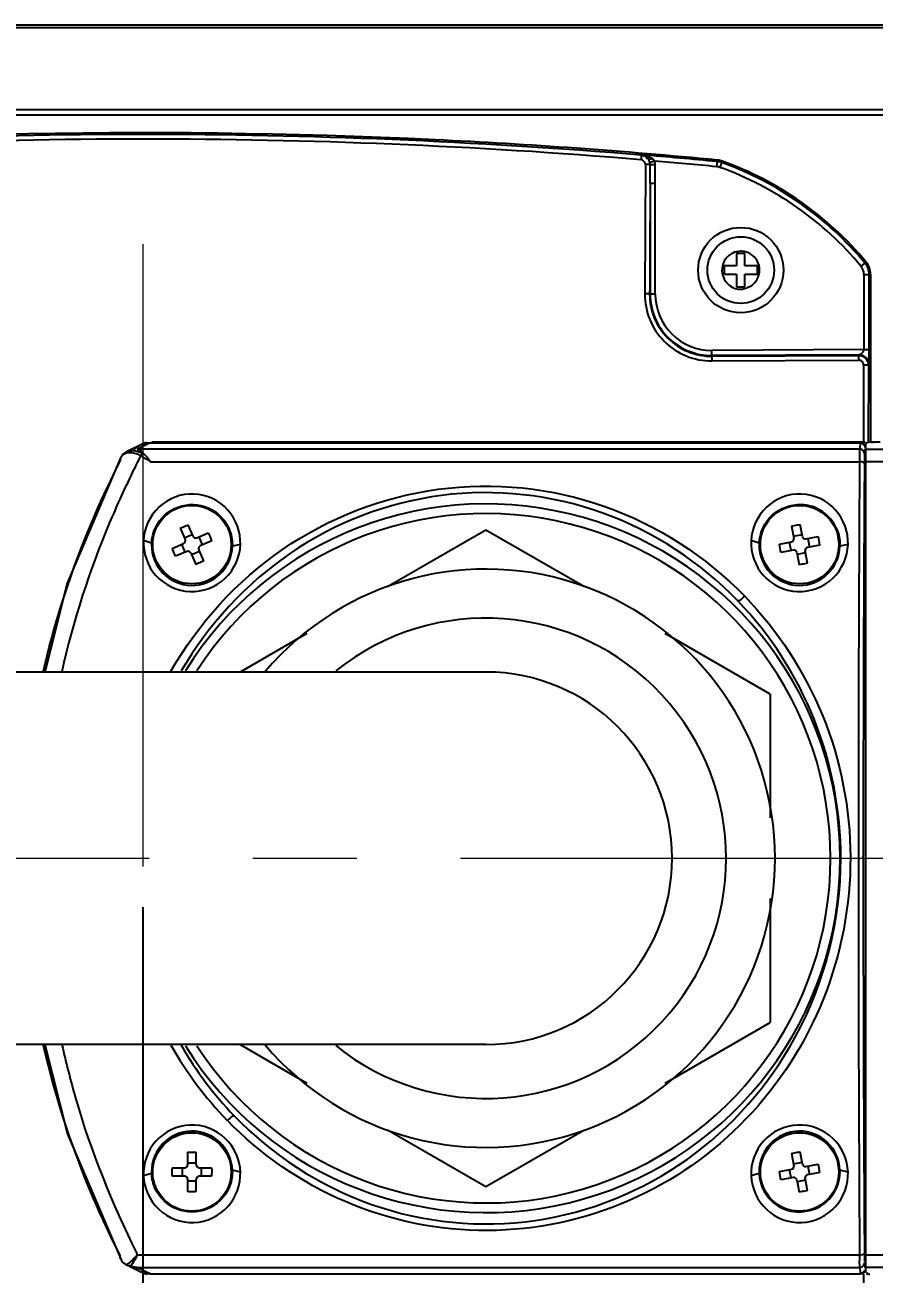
# Model space of a CAD drawing. Header units: millimetres. Extents: x 4086 to 8300, y 123 to 1549.
# Drawn here: x 6976.64 to 7002.63, y 656.67 to 694.89 of the extents above; entities that cross this region are included whole.
import ezdxf

# ---------------------------------------------------------------- set-up
doc = ezdxf.new("R2010")
doc.units = ezdxf.units.MM
doc.linetypes.add('CENTER2', pattern=[28.575, 19.05, -3.175, 3.175, -3.175])
doc.layers.add('中心线层', color=7, linetype='CENTER2', lineweight=0)
doc.layers.add('轮廓实线层', color=7, linetype='Continuous', lineweight=30)
doc.styles.add('思源黑', font='SourceHanSansCN-Normal.ttf')
doc.dimstyles.new('尺寸标注_3_10比例', dxfattribs={"dimtxt": 7, "dimasz": 6, "dimexe": 2, "dimexo": 1.5, "dimgap": 1, "dimtad": 1, "dimdec": 1, "dimlfac": 3.333333, "dimdsep": 46, "dimtxsty": '思源黑', "dimcen": 0.09, "dimadec": 0, "dimazin": 0, "dimtp": 0.01, "dimtm": 0.01, "dimtfac": 1, "dimtdec": 1, "dimtofl": 0, "dimtmove": 0, "dimatfit": 3, "dimfxl": 0, "dimtolj": 1, "dimarcsym": 0})

# ---------------------------------------------------------------- blocks, each defined once
blk = doc.blocks.new('*D2927')
at = {"layer": 'Defpoints', "color": 0}
for p in [(6815.248, 669.393), (6980.248, 669.393), (6980.248, 605.543)]:
    blk.add_point(p, dxfattribs=at)
at = {"layer": '轮廓实线层', "color": 0, "lineweight": -2}
for p, q in [((6815.248, 667.893), (6815.248, 603.543)), ((6980.248, 667.893), (6980.248, 603.543)), ((6821.248, 605.543), (6974.248, 605.543))]:
    blk.add_line(p, q, dxfattribs=at)
at = {"layer": '轮廓实线层', "color": 0}
for points in [[(6821.248, 606.543), (6821.248, 604.543), (6815.248, 605.543)], [(6974.248, 604.543), (6974.248, 606.543), (6980.248, 605.543)]]:
    blk.add_solid(points, dxfattribs=at)
at = {"layer": '轮廓实线层', "color": 0, "insert": (6897.748, 610.17), "char_height": 7, "attachment_point": 5, "style": '思源黑'}
blk.add_mtext('\\A1;\\A1;750', dxfattribs=at)

msp = doc.modelspace()

# ---------------------------------------------------------------- linework, layer by layer
for p, q in [((6837.12, 694.895), (7007.398, 694.895)), ((7007.398, 694.807), (6837.226, 694.807)), ((7007.398, 692.294), (6839.941, 692.294)), ((6840.046, 692.141), (7008.898, 692.141)), ((6995.526, 690.919), (6995.504, 690.913)), ((6995.913, 690.73), (6995.766, 690.69)), ((6997.816, 690.557), (6997.836, 690.759)), ((6997.981, 690.727), (6997.912, 690.536)), ((6995.629, 690.623), (6995.61, 686.669)), ((6995.929, 690.616), (6995.776, 690.615)), ((6995.775, 690.055), (6995.931, 690.055)), ((6995.775, 690.055), (6995.775, 686.661)), ((6995.931, 686.661), (6995.931, 690.055)), ((6998.675, 687.903), (6998.42, 687.903)), ((6998.42, 687.903), (6998.42, 687.521)), ((6998.675, 687.521), (6998.675, 687.903)), ((6998.42, 687.521), (6998.038, 687.521)), ((6998.038, 687.521), (6998.038, 687.266)), ((6999.058, 687.521), (6998.675, 687.521)), ((6999.058, 687.266), (6999.058, 687.521)), ((7002.384, 687.641), (7002.228, 687.511)), ((6998.038, 687.266), (6998.42, 687.266)), ((6998.42, 687.266), (6998.42, 686.883)), ((6998.675, 687.266), (6999.058, 687.266)), ((6998.675, 686.883), (6998.675, 687.266)), ((7002.319, 687.257), (7002.523, 687.257)), ((7002.319, 687.257), (7002.319, 684.96)), ((7002.475, 684.96), (7002.475, 687.257)), ((7002.523, 687.257), (7002.523, 682.132)), ((6995.931, 686.661), (6995.759, 686.661)), ((6998.42, 686.883), (6998.675, 686.883)), ((7002.319, 684.96), (6997.665, 684.936)), ((6997.666, 684.78), (6997.665, 684.936)), ((7002.164, 684.804), (6997.666, 684.78)), ((6997.666, 684.756), (6997.666, 684.78)), ((6997.666, 684.756), (7002.155, 684.779)), ((6997.666, 684.756), (6997.667, 684.613)), ((6997.667, 684.613), (7002.155, 684.636)), ((7002.155, 684.779), (7002.155, 684.636)), ((7002.319, 684.96), (7002.475, 684.96)), ((7002.306, 684.486), (7002.303, 682.107)), ((7002.455, 684.479), (7002.452, 682.133)), ((7002.466, 684.505), (7002.455, 684.479)), ((6980.161, 682.036), (6979.749, 681.836)), ((6980.466, 682.104), (6980.075, 681.913)), ((6980.161, 682.036), (6980.106, 682.006)), ((6980.366, 682.1), (6980.161, 682.036)), ((6980.466, 682.107), (6980.366, 682.1)), ((6980.466, 682.096), (6980.466, 682.107)), ((6980.466, 682.104), (7002.206, 682.104)), ((7002.354, 682.132), (6980.515, 682.132)), ((7002.206, 682.104), (7002.19, 681.913)), ((7002.264, 682.095), (7002.206, 682.107)), ((7002.206, 682.104), (7002.206, 682.107)), ((7002.373, 656.708), (7002.373, 682.078)), ((7002.814, 682.132), (7002.508, 682.132)), ((6979.574, 681.665), (6979.544, 681.529)), ((6979.574, 681.667), (6979.574, 681.665)), ((7002.19, 681.913), (6980.075, 681.913)), ((6980.172, 681.713), (6980.14, 681.647)), ((6980.195, 681.746), (6980.172, 681.713)), ((6980.251, 681.793), (6980.234, 681.787)), ((6980.234, 681.787), (6980.297, 681.75)), ((7002.188, 681.838), (7002.19, 681.913)), ((7002.34, 681.768), (7002.337, 681.719)), ((7002.351, 681.915), (7002.34, 681.768)), ((7002.373, 681.914), (7003.045, 681.914)), ((6980.483, 681.529), (7002.185, 681.529)), ((7003.045, 681.529), (7002.373, 681.529)), ((6981.388, 679.494), (6981.538, 679.145)), ((6981.514, 679.202), (6981.756, 679.306)), ((6981.59, 679.582), (6981.63, 679.598)), ((6981.781, 679.249), (6981.63, 679.598)), ((6981.899, 679.202), (6982.248, 679.353)), ((6990.748, 679.439), (6987.733, 677.698)), ((6993.762, 677.698), (6990.748, 679.439)), ((7000.104, 679.56), (7000.176, 679.186)), ((7000.164, 679.247), (7000.424, 679.297)), ((7000.32, 679.602), (7000.364, 679.609)), ((7000.435, 679.236), (7000.364, 679.609)), ((6980.511, 679.039), (6980.265, 679.114)), ((6981.142, 678.876), (6981.491, 679.027)), ((6981.539, 678.759), (6981.434, 679.002)), ((6981.956, 679.227), (6982.061, 678.984)), ((6982.353, 679.11), (6982.004, 678.96)), ((6983.231, 678.995), (6982.985, 678.94)), ((6999.111, 679.039), (6998.865, 679.114)), ((6999.731, 679.009), (7000.105, 679.081)), ((7000.093, 678.81), (7000.044, 679.069)), ((7000.541, 679.165), (7000.914, 679.236)), ((7000.964, 678.977), (7000.59, 678.905)), ((7000.602, 679.176), (7000.651, 678.917)), ((7001.831, 678.995), (7001.585, 678.94)), ((6981.596, 678.784), (6981.247, 678.634)), ((6981.714, 678.737), (6981.865, 678.388)), ((6981.981, 678.784), (6981.739, 678.68)), ((6982.107, 678.492), (6981.957, 678.842)), ((7000.154, 678.822), (6999.781, 678.75)), ((7000.26, 678.75), (7000.331, 678.377)), ((7000.531, 678.739), (7000.271, 678.689)), ((7000.591, 678.427), (7000.519, 678.8)), ((6981.906, 678.404), (6981.865, 678.388)), ((7000.375, 678.384), (7000.331, 678.377)), ((6985.266, 676.274), (6983.22, 675.093)), ((6999.448, 674.416), (6996.229, 676.274)), ((6990.747, 675.093), (6815.247, 675.093)), ((6999.448, 674.416), (6999.448, 670.629)), ((7002.297, 669.402), (7002.297, 669.444)), ((6999.448, 668.158), (6999.448, 664.37)), ((6996.229, 662.512), (6999.448, 664.37)), ((6990.747, 663.693), (6815.247, 663.693)), ((6977.244, 663.693), (6977.941, 660.946)), ((6983.22, 663.693), (6985.266, 662.512)), ((6977.941, 660.946), (6979.584, 657.101)), ((6987.733, 661.088), (6990.748, 659.347)), ((6990.748, 659.347), (6993.762, 661.088)), ((6981.616, 660.395), (6981.616, 660.015)), ((6981.836, 660.397), (6981.88, 660.395)), ((6981.88, 660.015), (6981.88, 660.395)), ((7000.104, 660.36), (7000.176, 659.986)), ((7000.32, 660.402), (7000.364, 660.409)), ((7000.435, 660.036), (7000.364, 660.409)), ((6980.511, 659.748), (6980.265, 659.673)), ((6981.145, 659.925), (6981.526, 659.925)), ((6981.463, 659.661), (6981.463, 659.925)), ((6981.616, 660.077), (6981.88, 660.077)), ((6981.97, 659.925), (6982.35, 659.925)), ((6982.032, 659.925), (6982.032, 659.661)), ((6983.231, 659.791), (6982.985, 659.846)), ((6999.111, 659.748), (6998.865, 659.673)), ((6999.731, 659.809), (7000.105, 659.881)), ((7000.093, 659.61), (7000.044, 659.869)), ((7000.164, 660.047), (7000.424, 660.097)), ((7000.541, 659.965), (7000.914, 660.036)), ((7000.964, 659.777), (7000.59, 659.705)), ((7000.602, 659.976), (7000.651, 659.717)), ((7001.831, 659.791), (7001.585, 659.846)), ((6981.526, 659.661), (6981.145, 659.661)), ((6981.616, 659.571), (6981.616, 659.191)), ((6981.88, 659.509), (6981.616, 659.509)), ((6981.88, 659.191), (6981.88, 659.571)), ((6982.35, 659.661), (6981.97, 659.661)), ((7000.154, 659.622), (6999.781, 659.55)), ((7000.26, 659.55), (7000.331, 659.177)), ((7000.531, 659.539), (7000.271, 659.489)), ((7000.591, 659.227), (7000.519, 659.6)), ((6981.66, 659.19), (6981.616, 659.191)), ((7000.375, 659.184), (7000.331, 659.177)), ((6980.046, 657.315), (6980.075, 657.257)), ((6980.075, 657.257), (7002.185, 657.257)), ((7002.373, 657.257), (7003.045, 657.257)), ((6979.748, 656.952), (6979.727, 656.961)), ((6979.728, 656.961), (6979.747, 656.951)), ((6979.827, 656.927), (6979.874, 656.915)), ((6979.834, 656.909), (6980.161, 656.75)), ((6979.89, 656.935), (6979.874, 656.915)), ((6980.075, 656.873), (7002.19, 656.873)), ((6980.075, 656.873), (6980.466, 656.683)), ((6980.104, 656.781), (6980.161, 656.75)), ((6980.161, 656.75), (6980.299, 656.7)), ((6980.299, 656.7), (6980.466, 656.679)), ((6980.466, 656.69), (6980.466, 656.679)), ((7002.19, 656.873), (7002.206, 656.683)), ((7002.206, 656.699), (7002.206, 656.679)), ((7002.34, 657.019), (7002.351, 656.871)), ((7003.045, 656.873), (7002.373, 656.873)), ((6980.466, 656.679), (7002.206, 656.679)), ((7002.303, 656.68), (7002.306, 654.301))]:
    msp.add_line(p, q)
for points in [[(6995.835, 690.813), (6995.865, 690.789), (6995.891, 690.761), (6995.913, 690.73)], [(6995.929, 690.616), (6995.927, 690.655), (6995.922, 690.693), (6995.913, 690.73)], [(7002.354, 681.97), (7002.342, 682.017), (7002.312, 682.062), (7002.264, 682.095)], [(6979.574, 681.665), (6977.932, 677.815), (6977.244, 675.093)], [(6979.748, 681.835), (6979.651, 681.768), (6979.583, 681.682), (6979.575, 681.667)], [(6980.172, 681.713), (6980.139, 681.73), (6980.107, 681.745), (6980.074, 681.758)], [(6980.234, 681.787), (6980.216, 681.772), (6980.195, 681.746)], [(6980.297, 681.75), (6980.281, 681.764), (6980.265, 681.779), (6980.251, 681.793)], [(6981.388, 679.494), (6981.428, 679.513), (6981.468, 679.531), (6981.508, 679.548)], [(6981.508, 679.548), (6981.549, 679.566), (6981.59, 679.582)], [(7000.104, 679.56), (7000.147, 679.569), (7000.19, 679.578), (7000.234, 679.587)], [(7000.234, 679.587), (7000.277, 679.595), (7000.32, 679.602)], [(6980.511, 679.039), (6980.51, 679.023), (6980.51, 679.008), (6980.51, 678.993)], [(6982.985, 678.94), (6982.985, 678.958), (6982.985, 678.975), (6982.985, 678.993)], [(6999.111, 679.039), (6999.11, 679.023), (6999.11, 679.008), (6999.11, 678.993)], [(7001.585, 678.94), (7001.585, 678.958), (7001.585, 678.975), (7001.585, 678.993)], [(6982.107, 678.492), (6982.067, 678.474), (6982.027, 678.456), (6981.987, 678.438)], [(6981.987, 678.438), (6981.946, 678.421), (6981.906, 678.404)], [(7000.461, 678.399), (7000.418, 678.391), (7000.375, 678.384)], [(7000.591, 678.427), (7000.548, 678.417), (7000.505, 678.408), (7000.461, 678.399)], [(6981.616, 660.395), (6981.66, 660.397), (6981.704, 660.397), (6981.748, 660.398)], [(6981.748, 660.398), (6981.792, 660.397), (6981.836, 660.397)], [(7000.104, 660.36), (7000.147, 660.369), (7000.19, 660.378), (7000.234, 660.387)], [(7000.234, 660.387), (7000.277, 660.395), (7000.32, 660.402)], [(6980.51, 659.793), (6980.51, 659.778), (6980.51, 659.763), (6980.511, 659.748)], [(6982.985, 659.793), (6982.985, 659.811), (6982.985, 659.828), (6982.985, 659.846)], [(6999.11, 659.793), (6999.11, 659.778), (6999.11, 659.763), (6999.111, 659.748)], [(7001.585, 659.793), (7001.585, 659.811), (7001.585, 659.828), (7001.585, 659.846)], [(6981.748, 659.189), (6981.704, 659.189), (6981.66, 659.19)], [(6981.88, 659.191), (6981.836, 659.19), (6981.792, 659.189), (6981.748, 659.189)], [(7000.461, 659.199), (7000.418, 659.191), (7000.375, 659.184)], [(7000.591, 659.227), (7000.548, 659.217), (7000.505, 659.208), (7000.461, 659.199)], [(6979.748, 656.952), (6979.774, 656.942), (6979.8, 656.934), (6979.827, 656.927)], [(7002.206, 656.679), (7002.217, 656.68), (7002.263, 656.691), (7002.301, 656.714), (7002.329, 656.745), (7002.347, 656.781)]]:
    msp.add_lwpolyline(points)
for centre, radius in [((6998.548, 687.393), 1.305), ((6998.548, 687.393), 1.02), ((6981.748, 678.993), 1.2), ((7000.348, 678.993), 1.2), ((6981.748, 659.793), 1.2), ((7000.348, 659.793), 1.2)]:
    msp.add_circle(centre, radius)
for centre, radius, start, end in [((6980.248, 506.798), 184.746, 85.26292, 94.73728), ((6980.248, 506.883), 184.52, 85.26097, 94.73924), ((6981.565, 522.474), 169.023, 84.47751, 85.26215), ((6981.565, 522.474), 168.867, 84.47752, 85.12576), ((6997.778, 690.162), 0.553, 70.2548, 84.4751), ((6997.778, 690.162), 0.6, 70.2548, 84.4751), ((6994.534, 681.124), 10.203, 39.6964, 70.2548), ((6995.479, 690.614), 0.298, 0.2369, 14.9591), ((6828.06, 690.505), 167.716, 359.84626, 0.03759), ((6915.124, 690.061), 80.807, 359.99571, 0.39357), ((6997.778, 690.162), 0.397, 70.2548, 84.4751), ((6994.534, 681.124), 10, 39.6964, 70.2548), ((6994.534, 681.124), 10.156, 39.6964, 70.2548), ((6998.547, 687.394), 0.576, 115.1801, 129.0292), ((6998.546, 687.387), 0.583, 67.9439, 76.101), ((6998.546, 687.392), 0.578, 6.5115, 37.0938), ((7001.923, 687.257), 0.397, 359.9996, 39.6964), ((7001.923, 687.257), 0.553, 0, 39.6964), ((7001.923, 687.257), 0.6, 0, 39.6964), ((6998.531, 687.38), 0.556, 215.3856, 222.48), ((6997.656, 686.66), 2.047, 179.7461, 270.2928), ((6997.656, 686.653), 1.897, 179.7395, 270.3057), ((6997.656, 686.661), 1.881, 180, 270.2969), ((6997.656, 686.661), 1.725, 180, 270.2969), ((7002.158, 684.482), 0.296, 49.8144, 60.2322), ((6988.81, 684.9), 13.666, 359.3065, 359.6784), ((6984.366, 684.925), 18.11, 359.6782, 0.111), ((7002.3, 681.212), 3.273, 89.1702, 89.9), ((6980.449, 681.438), 0.664, 121.1324, 136.4654), ((6980.452, 681.435), 0.667, 108.8502, 115.8257), ((6980.518, 681.584), 0.556, 112.8858, 119.4955), ((6980.473, 681.605), 0.52, 109.2811, 115.5328), ((6980.511, 681.493), 0.639, 102.7455, 109.1773), ((6979.778, 681.561), 0.229, 145.5236, 152.524), ((6979.912, 681.499), 0.374, 108.6994, 115.8809), ((7083.661, 631.38), 115.079, 154.10015, 154.40163), ((7031.842, 681.398), 29.658, 179.4071, 179.7464), ((7014.994, 681.58), 12.809, 178.847, 179.442), ((7011.338, 681.557), 9.003, 179.6531, 180.1412), ((8997.42, 669.393), 1995.272, 179.651495, 180.348505), ((8919.317, 669.627), 1917.02, 179.645758, 180.005471), ((7014.882, 681.562), 12.547, 180.1241, 180.2827), ((6990.748, 669.393), 10.844, 211.9372, 148.063), ((7000.348, 678.981), 1.238, 23.0108, 87.9578), ((6990.748, 669.393), 10.548, 212.9451, 147.0483), ((6981.864, 679.285), 0.09, 203.3118, 293.3118), ((6981.748, 678.983), 1.238, 179.5354, 358.0058), ((6981.456, 679.109), 0.09, 293.3118, 23.3118), ((6982.039, 678.877), 0.09, 113.3118, 203.3118), ((7000.347, 678.983), 1.238, 179.5354, 358.0058), ((7000.088, 679.169), 0.09, 280.8626, 10.8626), ((7000.524, 679.253), 0.09, 190.8626, 280.8626), ((7000.607, 678.817), 0.09, 100.8626, 190.8626), ((6981.632, 678.701), 0.09, 23.3118, 113.3118), ((7000.171, 678.733), 0.09, 10.8626, 100.8626), ((6990.748, 669.393), 8.85, 220.2087, 139.7914), ((6990.748, 669.393), 7.35, 231.2715, 128.6936), ((6990.747, 669.393), 5.7, 270.0001, 90.0001), ((8978.535, 669.34), 1976.238, 179.998196, 180.348858), ((6991.043, 669.341), 11.444, 209.6595, 224.1426), ((6991.134, 669.295), 11.229, 210.0443, 223.8566), ((6981.748, 659.803), 1.238, 1.9939, 180.4648), ((7000.347, 659.803), 1.238, 1.9939, 180.4648), ((6981.526, 660.015), 0.09, 270, 360), ((6981.97, 660.015), 0.09, 180, 270), ((7000.343, 659.804), 1.233, 182.6146, 191.4572), ((7000.088, 659.969), 0.09, 280.8626, 10.8626), ((7000.524, 660.053), 0.09, 190.8626, 280.8626), ((7000.349, 659.804), 1.237, 291.6988, 359.4971), ((6981.526, 659.571), 0.09, 360, 90), ((6981.97, 659.571), 0.09, 90, 180), ((7000.357, 659.807), 1.247, 191.4484, 205.0297), ((7000.171, 659.533), 0.09, 10.8626, 100.8626), ((7000.607, 659.617), 0.09, 100.8626, 190.8626), ((7000.347, 659.805), 1.238, 205.1308, 270.0118), ((6979.879, 657.253), 0.331, 202.7502, 207.2434), ((7031.842, 657.388), 29.657, 180.2536, 180.5929), ((6980.449, 657.347), 0.663, 223.7085, 238.6805), ((6980.451, 657.351), 0.667, 244.1828, 248.7608), ((6980.456, 657.362), 0.679, 248.7758, 270.824), ((6980.473, 657.182), 0.52, 244.4712, 250.7226), ((6980.52, 657.208), 0.562, 242.984, 247.1234), ((6980.511, 657.294), 0.639, 250.8291, 257.3307)]:
    msp.add_arc(centre, radius, start, end)
for points, knots in [([(6997.836, 690.759), (6994.96, 691.038), (6983.253, 691.864), (6971.465, 691.611), (6962.659, 690.759)], [0, 0, 0, 0, 0.246151, 1, 1, 1, 1]), ([(6995.504, 690.913), (6995.504, 690.909), (6995.502, 690.862), (6995.496, 690.815), (6995.492, 690.773)], [0, 0, 0, 0, 0.08337, 1, 1, 1, 1]), ([(6995.637, 690.877), (6995.62, 690.888), (6995.584, 690.907), (6995.545, 690.917), (6995.526, 690.919)], [0, 0, 0, 0, 0.51274, 1, 1, 1, 1]), ([(6995.637, 690.877), (6995.646, 690.873), (6995.669, 690.87), (6995.692, 690.876), (6995.703, 690.881)], [0, 0, 0, 0, 0.46087, 1, 1, 1, 1]), ([(6995.718, 690.795), (6995.707, 690.812), (6995.682, 690.842), (6995.652, 690.867), (6995.637, 690.877)], [0, 0, 0, 0, 0.524569, 1, 1, 1, 1]), ([(6995.718, 690.795), (6995.73, 690.785), (6995.777, 690.788), (6995.813, 690.802), (6995.835, 690.813)], [0, 0, 0, 0, 0.389065, 1, 1, 1, 1]), ([(6995.766, 690.69), (6995.761, 690.71), (6995.748, 690.746), (6995.729, 690.78), (6995.718, 690.795)], [0, 0, 0, 0, 0.515537, 1, 1, 1, 1]), ([(6995.776, 690.615), (6995.77, 690.617), (6995.721, 690.621), (6995.672, 690.623), (6995.629, 690.623)], [0, 0, 0, 0, 0.127156, 1, 1, 1, 1]), ([(6998.778, 686.87), (6998.793, 686.876), (6998.821, 686.888), (6998.849, 686.902), (6998.862, 686.91)], [0, 0, 0, 0, 0.502353, 1, 1, 1, 1]), ([(6998.862, 686.91), (6998.873, 686.916), (6998.893, 686.929), (6998.912, 686.944), (6998.922, 686.952)], [0, 0, 0, 0, 0.497102, 1, 1, 1, 1]), ([(6995.759, 686.661), (6995.755, 686.664), (6995.703, 686.664), (6995.655, 686.668), (6995.61, 686.669)], [0, 0, 0, 0, 0.098926, 1, 1, 1, 1]), ([(6998.47, 686.809), (6998.483, 686.807), (6998.51, 686.807), (6998.535, 686.812), (6998.548, 686.816)], [0, 0, 0, 0, 0.501922, 1, 1, 1, 1]), ([(6998.548, 686.816), (6998.559, 686.812), (6998.584, 686.809), (6998.609, 686.812), (6998.622, 686.815)], [0, 0, 0, 0, 0.493059, 1, 1, 1, 1]), ([(7002.23, 684.617), (7002.219, 684.623), (7002.194, 684.633), (7002.168, 684.636), (7002.155, 684.636)], [0, 0, 0, 0, 0.500259, 1, 1, 1, 1]), ([(7002.164, 684.804), (7002.171, 684.81), (7002.239, 684.824), (7002.298, 684.878), (7002.315, 684.933)], [0, 0, 0, 0, 0.140086, 1, 1, 1, 1]), ([(7002.315, 684.933), (7002.317, 684.938), (7002.319, 684.946), (7002.319, 684.955), (7002.319, 684.96)], [0, 0, 0, 0, 0.499428, 1, 1, 1, 1]), ([(7002.466, 684.505), (7002.469, 684.513), (7002.466, 684.592), (7002.474, 684.666), (7002.474, 684.735)], [0, 0, 0, 0, 0.10994, 1, 1, 1, 1]), ([(7002.455, 684.479), (7002.449, 684.487), (7002.405, 684.477), (7002.373, 684.485), (7002.347, 684.485)], [0, 0, 0, 0, 0.285113, 1, 1, 1, 1]), ([(7002.206, 682.104), (7002.23, 682.103), (7002.279, 682.085), (7002.316, 682.049), (7002.331, 682.027)], [0, 0, 0, 0, 0.48284, 1, 1, 1, 1]), ([(7002.331, 682.027), (7002.337, 682.018), (7002.347, 682), (7002.353, 681.979), (7002.354, 681.969)], [0, 0, 0, 0, 0.514406, 1, 1, 1, 1]), ([(7002.373, 682.078), (7002.373, 682.084), (7002.38, 682.097), (7002.392, 682.106), (7002.4, 682.11)], [0, 0, 0, 0, 0.39183, 1, 1, 1, 1]), ([(7002.4, 682.11), (7002.414, 682.118), (7002.453, 682.13), (7002.493, 682.134), (7002.516, 682.134)], [0, 0, 0, 0, 0.410372, 1, 1, 1, 1]), ([(7002.516, 682.134), (7002.529, 682.134), (7002.557, 682.132), (7002.585, 682.129), (7002.6, 682.127)], [0, 0, 0, 0, 0.467662, 1, 1, 1, 1]), ([(6980.074, 681.758), (6980.025, 681.778), (6979.867, 681.827), (6979.655, 681.786), (6979.589, 681.691)], [0, 0, 0, 0, 0.312965, 1, 1, 1, 1]), ([(6980.103, 681.889), (6980.099, 681.889), (6980.092, 681.887), (6980.085, 681.884), (6980.082, 681.883)], [0, 0, 0, 0, 0.487768, 1, 1, 1, 1]), ([(7002.265, 681.894), (7002.253, 681.9), (7002.229, 681.91), (7002.203, 681.913), (7002.19, 681.913)], [0, 0, 0, 0, 0.499632, 1, 1, 1, 1]), ([(7002.34, 681.768), (7002.339, 681.793), (7002.325, 681.844), (7002.287, 681.881), (7002.265, 681.894)], [0, 0, 0, 0, 0.497969, 1, 1, 1, 1]), ([(7002.337, 681.719), (7002.337, 681.704), (7002.336, 681.668), (7002.335, 681.632), (7002.335, 681.611)], [0, 0, 0, 0, 0.417721, 1, 1, 1, 1]), ([(6977.202, 675.12), (6977.331, 675.683), (6977.912, 677.886), (6978.773, 680.014), (6979.544, 681.529)], [0, 0, 0, 0, 0.253564, 1, 1, 1, 1]), ([(7002.255, 681.521), (7002.244, 681.524), (7002.22, 681.528), (7002.197, 681.529), (7002.185, 681.529)], [0, 0, 0, 0, 0.495059, 1, 1, 1, 1]), ([(7002.332, 681.479), (7002.332, 681.49), (7002.3, 681.509), (7002.274, 681.517), (7002.255, 681.521)], [0, 0, 0, 0, 0.360695, 1, 1, 1, 1]), ([(6979.877, 681.101), (6979.65, 680.628), (6978.765, 678.696), (6978.112, 676.657), (6977.761, 675.096)], [0, 0, 0, 0, 0.246932, 1, 1, 1, 1]), ([(6981.105, 675.118), (6981.939, 676.582), (6984.311, 679.186), (6989.236, 681.097), (6994.509, 680.557), (6997.487, 678.627), (6998.668, 677.411)], [0, 0, 0, 0, 0.248033, 0.498594, 0.750494, 1, 1, 1, 1]), ([(6983.231, 678.995), (6983.243, 679.369), (6982.962, 680.167), (6981.815, 680.704), (6980.627, 680.263), (6980.282, 679.488), (6980.265, 679.114)], [0, 0, 0, 0, 0.246826, 0.499567, 0.752902, 1, 1, 1, 1]), ([(6998.461, 677.267), (6997.321, 678.452), (6994.448, 680.342), (6989.34, 680.896), (6984.555, 679.059), (6982.243, 676.543), (6981.422, 675.126)], [0, 0, 0, 0, 0.249591, 0.501001, 0.751394, 1, 1, 1, 1]), ([(7001.831, 678.995), (7001.843, 679.369), (7001.562, 680.167), (7000.415, 680.704), (6999.227, 680.263), (6998.882, 679.488), (6998.865, 679.114)], [0, 0, 0, 0, 0.246826, 0.499567, 0.752902, 1, 1, 1, 1]), ([(6980.265, 679.114), (6980.248, 678.738), (6980.528, 677.933), (6981.68, 677.391), (6982.873, 677.836), (6983.218, 678.618), (6983.231, 678.995)], [0, 0, 0, 0, 0.247058, 0.499584, 0.752453, 1, 1, 1, 1]), ([(6998.865, 679.114), (6998.848, 678.738), (6999.128, 677.933), (7000.279, 677.391), (7001.473, 677.836), (7001.818, 678.618), (7001.831, 678.995)], [0, 0, 0, 0, 0.247058, 0.499584, 0.752453, 1, 1, 1, 1]), ([(6998.668, 677.411), (6999.684, 676.364), (7001.327, 673.84), (7002.188, 669.428), (7001.35, 665.007), (6998.925, 661.225), (6995.234, 658.636), (6990.792, 657.693), (6986.344, 658.597), (6983.85, 660.323), (6982.831, 661.371)], [0, 0, 0, 0, 0.124436, 0.249483, 0.374537, 0.498819, 0.623272, 0.749149, 0.875307, 1, 1, 1, 1]), ([(6998.668, 677.411), (6998.647, 677.392), (6998.583, 677.341), (6998.517, 677.269), (6998.461, 677.267)], [0, 0, 0, 0, 0.341529, 1, 1, 1, 1]), ([(7001.61, 669.393), (7001.609, 670.838), (7001.059, 673.744), (6999.456, 676.233), (6998.461, 677.267)], [0, 0, 0, 0, 0.501711, 1, 1, 1, 1]), ([(6979.544, 657.257), (6979.289, 657.758), (6978.314, 659.817), (6977.585, 661.994), (6977.202, 663.667)], [0, 0, 0, 0, 0.246739, 1, 1, 1, 1]), ([(6977.767, 663.691), (6977.896, 663.133), (6978.439, 660.938), (6979.304, 658.831), (6980.046, 657.315)], [0, 0, 0, 0, 0.253526, 1, 1, 1, 1]), ([(6983.038, 661.515), (6984.194, 660.314), (6987.119, 658.406), (6992.307, 657.9), (6997.13, 659.847), (6999.419, 662.454), (7000.216, 663.915)], [0, 0, 0, 0, 0.249559, 0.501099, 0.750852, 1, 1, 1, 1]), ([(6983.038, 661.515), (6983.027, 661.515), (6982.948, 661.476), (6982.885, 661.421), (6982.831, 661.371)], [0, 0, 0, 0, 0.128897, 1, 1, 1, 1]), ([(6983.231, 659.791), (6983.218, 660.168), (6982.873, 660.95), (6981.68, 661.395), (6980.528, 660.853), (6980.248, 660.049), (6980.265, 659.673)], [0, 0, 0, 0, 0.247581, 0.500452, 0.75296, 1, 1, 1, 1]), ([(7001.831, 659.791), (7001.818, 660.168), (7001.473, 660.95), (7000.28, 661.395), (6999.128, 660.853), (6998.848, 660.049), (6998.865, 659.673)], [0, 0, 0, 0, 0.247581, 0.500452, 0.75296, 1, 1, 1, 1]), ([(6980.265, 659.673), (6980.282, 659.299), (6980.627, 658.523), (6981.815, 658.083), (6982.962, 658.619), (6983.244, 659.418), (6983.231, 659.791)], [0, 0, 0, 0, 0.24712, 0.500482, 0.753193, 1, 1, 1, 1]), ([(6998.865, 659.673), (6998.881, 659.299), (6999.227, 658.523), (7000.415, 658.083), (7001.562, 658.619), (7001.843, 659.418), (7001.831, 659.791)], [0, 0, 0, 0, 0.24712, 0.500482, 0.753193, 1, 1, 1, 1]), ([(6979.573, 657.125), (6979.564, 657.145), (6979.551, 657.189), (6979.545, 657.234), (6979.544, 657.257)], [0, 0, 0, 0, 0.488056, 1, 1, 1, 1]), ([(6979.646, 657.017), (6979.634, 657.029), (6979.61, 657.056), (6979.592, 657.086), (6979.584, 657.101)], [0, 0, 0, 0, 0.499665, 1, 1, 1, 1]), ([(6979.838, 657.017), (6979.857, 657.033), (6979.895, 657.066), (6979.932, 657.101), (6979.951, 657.12)], [0, 0, 0, 0, 0.473134, 1, 1, 1, 1]), ([(6980.075, 657.257), (6980.059, 657.225), (6980.002, 657.115), (6979.942, 657.005), (6979.89, 656.935)], [0, 0, 0, 0, 0.291913, 1, 1, 1, 1]), ([(7002.185, 657.257), (7002.214, 657.257), (7002.262, 657.265), (7002.313, 657.281), (7002.327, 657.297)], [0, 0, 0, 0, 0.583714, 1, 1, 1, 1]), ([(7002.19, 656.873), (7002.19, 656.883), (7002.187, 656.952), (7002.187, 657.022), (7002.186, 657.081)], [0, 0, 0, 0, 0.143249, 1, 1, 1, 1]), ([(7002.327, 657.297), (7002.329, 657.298), (7002.331, 657.301), (7002.332, 657.305), (7002.332, 657.307)], [0, 0, 0, 0, 0.543248, 1, 1, 1, 1]), ([(7002.334, 657.307), (7002.334, 657.241), (7002.335, 657.163), (7002.336, 657.086), (7002.337, 657.075)], [0, 0, 0, 0, 0.860477, 1, 1, 1, 1]), ([(7002.337, 657.075), (7002.337, 657.074), (7002.34, 657.067), (7002.339, 657.083), (7002.339, 657.089)], [0, 0, 0, 0, 0.144351, 1, 1, 1, 1]), ([(6979.727, 656.961), (6979.712, 656.968), (6979.684, 656.985), (6979.658, 657.006), (6979.646, 657.017)], [0, 0, 0, 0, 0.504633, 1, 1, 1, 1]), ([(6979.748, 656.952), (6979.762, 656.961), (6979.793, 656.982), (6979.822, 657.004), (6979.838, 657.017)], [0, 0, 0, 0, 0.450399, 1, 1, 1, 1]), ([(6979.874, 656.915), (6979.885, 656.912), (6979.908, 656.906), (6979.93, 656.9), (6979.941, 656.897)], [0, 0, 0, 0, 0.500447, 1, 1, 1, 1]), ([(6979.941, 656.897), (6979.952, 656.894), (6979.974, 656.889), (6979.997, 656.885), (6980.008, 656.884)], [0, 0, 0, 0, 0.502284, 1, 1, 1, 1]), ([(6980.008, 656.884), (6980.019, 656.882), (6980.041, 656.88), (6980.063, 656.879), (6980.074, 656.88)], [0, 0, 0, 0, 0.501605, 1, 1, 1, 1]), ([(7002.19, 656.873), (7002.216, 656.873), (7002.268, 656.887), (7002.306, 656.924), (7002.319, 656.946)], [0, 0, 0, 0, 0.502925, 1, 1, 1, 1]), ([(7002.277, 656.707), (7002.266, 656.7), (7002.243, 656.688), (7002.218, 656.683), (7002.206, 656.683)], [0, 0, 0, 0, 0.515529, 1, 1, 1, 1]), ([(7002.332, 656.76), (7002.325, 656.75), (7002.308, 656.73), (7002.288, 656.714), (7002.277, 656.707)], [0, 0, 0, 0, 0.498597, 1, 1, 1, 1]), ([(7002.319, 656.946), (7002.326, 656.957), (7002.336, 656.981), (7002.34, 657.006), (7002.34, 657.019)], [0, 0, 0, 0, 0.501113, 1, 1, 1, 1]), ([(7002.41, 656.677), (7002.41, 656.681), (7002.425, 656.69), (7002.437, 656.693), (7002.446, 656.696)], [0, 0, 0, 0, 0.294872, 1, 1, 1, 1]), ([(7002.501, 656.652), (7002.479, 656.654), (7002.455, 656.66), (7002.41, 656.667), (7002.41, 656.677)], [0, 0, 0, 0, 0.687574, 1, 1, 1, 1])]:
    msp.add_open_spline(points, degree=3, knots=knots)
for points in [[(6995.629, 690.623), (6995.629, 690.691), (6995.559, 690.767), (6995.492, 690.773)], [(6995.504, 690.913), (6995.575, 690.907), (6995.676, 690.864), (6995.68, 690.793)], [(6995.526, 690.919), (6995.586, 690.914), (6995.646, 690.901), (6995.703, 690.881)], [(6995.703, 690.881), (6995.749, 690.864), (6995.795, 690.842), (6995.835, 690.813)], [(6995.775, 690.055), (6995.77, 688.924), (6995.764, 687.792), (6995.759, 686.661)], [(6998.184, 687.841), (6998.034, 687.72), (6997.947, 687.49), (6997.978, 687.299)], [(6998.548, 687.97), (6998.464, 687.97), (6998.378, 687.951), (6998.302, 687.915)], [(6998.686, 687.953), (6998.641, 687.964), (6998.594, 687.97), (6998.548, 687.97)], [(6999.008, 687.741), (6998.946, 687.822), (6998.86, 687.889), (6998.765, 687.927)], [(6997.978, 687.299), (6997.993, 687.213), (6998.028, 687.128), (6998.078, 687.058)], [(6998.922, 686.952), (6999.06, 687.069), (6999.141, 687.278), (6999.121, 687.458)], [(6998.121, 687.004), (6998.211, 686.906), (6998.338, 686.824), (6998.47, 686.809)], [(6998.622, 686.815), (6998.676, 686.827), (6998.727, 686.85), (6998.778, 686.87)], [(7002.155, 684.779), (7002.206, 684.779), (7002.26, 684.765), (7002.305, 684.739)], [(7002.314, 684.764), (7002.269, 684.789), (7002.216, 684.804), (7002.164, 684.804)], [(7002.306, 684.486), (7002.306, 684.536), (7002.274, 684.592), (7002.23, 684.617)], [(7002.466, 684.505), (7002.465, 684.605), (7002.401, 684.715), (7002.314, 684.764)], [(7002.349, 684.709), (7002.413, 684.654), (7002.455, 684.563), (7002.455, 684.479)], [(6980.466, 682.103), (6980.388, 682.105), (6980.309, 682.092), (6980.236, 682.067)], [(6979.622, 681.732), (6979.655, 681.775), (6979.699, 681.812), (6979.748, 681.835)], [(6979.792, 681.854), (6979.933, 681.901), (6980.106, 681.862), (6980.234, 681.787)], [(6980.251, 681.793), (6980.211, 681.837), (6980.161, 681.897), (6980.103, 681.889)], [(6980.483, 681.529), (6980.38, 681.591), (6980.276, 681.652), (6980.172, 681.713)], [(6980.297, 681.75), (6980.368, 681.687), (6980.429, 681.611), (6980.475, 681.528)], [(6980.917, 679.899), (6981.147, 680.107), (6981.481, 680.23), (6981.792, 680.219)], [(6981.792, 680.219), (6982.094, 680.208), (6982.409, 680.07), (6982.623, 679.857)], [(6999.517, 679.899), (6999.747, 680.107), (7000.081, 680.23), (7000.392, 680.219)], [(6980.511, 679.039), (6980.525, 679.355), (6980.681, 679.687), (6980.917, 679.899)], [(6982.623, 679.857), (6982.734, 679.746), (6982.826, 679.61), (6982.887, 679.465)], [(6999.111, 679.039), (6999.125, 679.355), (6999.281, 679.687), (6999.517, 679.899)], [(6982.248, 679.353), (6982.286, 679.274), (6982.323, 679.194), (6982.348, 679.11)], [(6982.887, 679.465), (6982.95, 679.317), (6982.984, 679.154), (6982.985, 678.993)], [(7001.487, 679.465), (7001.55, 679.317), (7001.584, 679.154), (7001.585, 678.993)], [(6981.247, 678.634), (6981.209, 678.713), (6981.172, 678.792), (6981.147, 678.876)], [(6999.781, 678.75), (6999.762, 678.835), (6999.742, 678.921), (6999.736, 679.008)], [(7000.914, 679.236), (7000.934, 679.151), (7000.953, 679.065), (7000.959, 678.978)], [(7000.216, 663.915), (7001.119, 665.569), (7001.61, 667.509), (7001.61, 669.393)], [(6980.626, 659.279), (6980.558, 659.425), (6980.518, 659.587), (6980.511, 659.748)], [(6981.145, 659.661), (6981.142, 659.748), (6981.139, 659.836), (6981.15, 659.923)], [(6982.35, 659.925), (6982.353, 659.838), (6982.356, 659.75), (6982.345, 659.663)], [(6982.985, 659.793), (6982.984, 659.633), (6982.95, 659.47), (6982.888, 659.322)], [(6999.781, 659.55), (6999.762, 659.635), (6999.742, 659.721), (6999.736, 659.808)], [(7000.914, 660.036), (7000.934, 659.951), (7000.953, 659.865), (7000.959, 659.778)], [(6981.296, 658.652), (6981.011, 658.763), (6980.756, 659.002), (6980.626, 659.279)], [(6982.888, 659.322), (6982.764, 659.029), (6982.502, 658.773), (6982.207, 658.655)], [(6982.207, 658.655), (6981.925, 658.543), (6981.579, 658.541), (6981.296, 658.652)], [(7000.806, 658.655), (7000.661, 658.597), (7000.503, 658.567), (7000.348, 658.567)], [(6979.951, 657.12), (6979.995, 657.164), (6980.036, 657.209), (6980.075, 657.257)]]:
    msp.add_open_spline(points, degree=3)
at = {"layer": '中心线层'}
for p, q in [((6980.248, 688.189), (6980.248, 661.647)), ((6675.641, 669.393), (7054.158, 669.393))]:
    msp.add_line(p, q, dxfattribs=at)

# ---------------------------------------------------------------- dimensions: what is measured, and where the dimension line sits
at = {"layer": '轮廓实线层'}
dim = msp.add_linear_dim(base=(6980.248, 605.543), p1=(6815.248, 669.393), p2=(6980.248, 669.393), text='\\A1;750', dimstyle='尺寸标注_3_10比例', override={"dimtxsty": '思源黑'}, dxfattribs=at)
dim.commit()
dim.dimension.update_dxf_attribs({"geometry": '*D2927', "text_midpoint": (6897.748, 605.543), "dimtype": 160})

doc.saveas('drawing.dxf')
